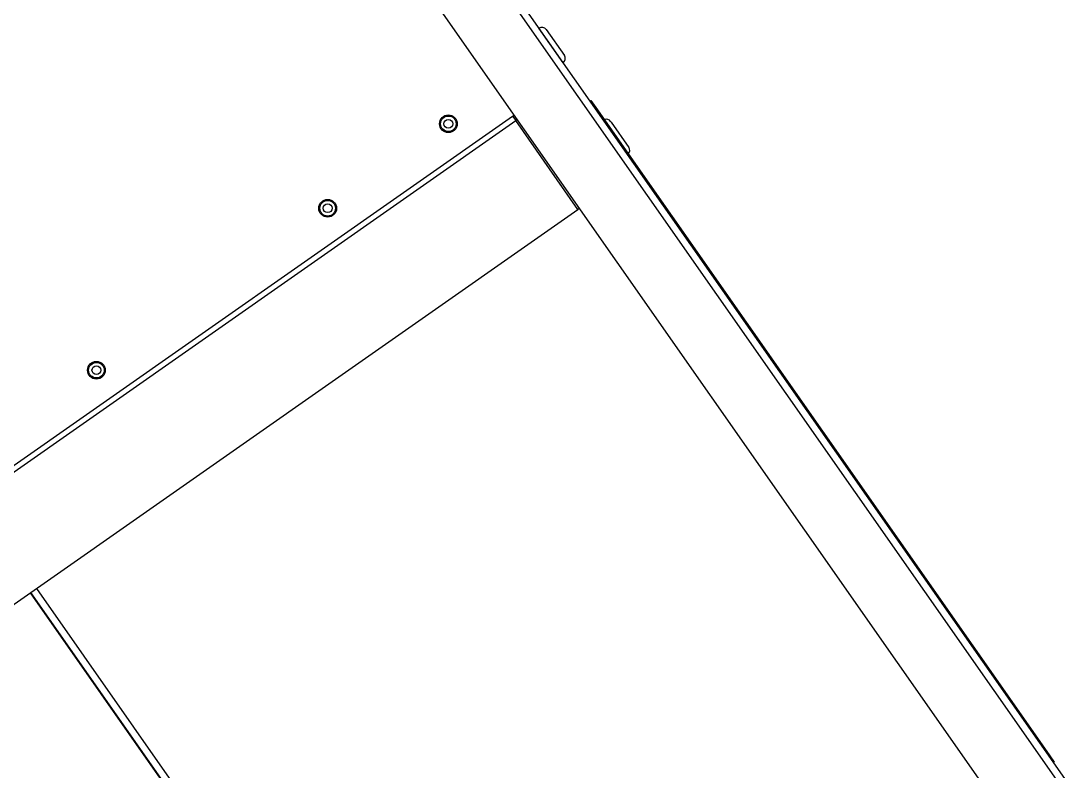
# Model space of a CAD drawing. Header units: millimetres. Extents: x 152904052 to 153933663, y 538271515 to 539240469.
# Drawn here: x 153347989 to 153348587, y 538942961 to 538943388 of the extents above; entities that cross this region are included whole.
import ezdxf

# ---------------------------------------------------------------- set-up
doc = ezdxf.new("R2010")
doc.units = ezdxf.units.MM
doc.layers.add('POWR', color=5, linetype='Continuous')

msp = doc.modelspace()

# ---------------------------------------------------------------- linework, layer by layer
at = {"layer": 'POWR', "color": 7}
for p, q in [((153348116.39, 538943624.2), (153348586.72, 538942952.5)), ((153348113.03, 538943621.85), (153348583.36, 538942950.14)), ((153348083.62, 538943601.26), (153348553.96, 538942929.55)), ((153348284.48, 538943384.21), (153348284.45, 538943384.19)), ((153348284.48, 538943384.21), (153348284.48, 538943384.21)), ((153348298.25, 538943364.55), (153348284.48, 538943384.21)), ((153348288.66, 538943383.47), (153348298.98, 538943368.73)), ((153348298.21, 538943364.53), (153348298.25, 538943364.55)), ((153348313.53, 538943342.66), (153348314.1, 538943343.06)), ((153348314.1, 538943343.06), (153348316.97, 538943338.96)), ((153348316.97, 538943338.96), (153348316.4, 538943338.56)), ((153348316.97, 538943338.96), (153348575.42, 538942969.85)), ((153347424.9, 538942742.77), (153348269.45, 538943334.13)), ((153347426.68, 538942740.23), (153348271.22, 538943331.59)), ((153348269.45, 538943334.13), (153348270.27, 538943334.7)), ((153348269.45, 538943334.13), (153348271.22, 538943331.59)), ((153348271.17, 538943331.67), (153348271.99, 538943332.25)), ((153348271.22, 538943331.59), (153348272.04, 538943332.17)), ((153348306.73, 538943280.89), (153348271.22, 538943331.59)), ((153348325.37, 538943331.05), (153348325.59, 538943330.73)), ((153348325.59, 538943330.73), (153348335.69, 538943316.3)), ((153347462.18, 538942689.53), (153348306.73, 538943280.89)), ((153348307.55, 538943281.46), (153348306.73, 538943280.89)), ((153347994.43, 538943062.21), (153348240.84, 538942710.3)), ((153348241.24, 538942710.59), (153347994.84, 538943062.5)), ((153348244.52, 538942712.88), (153347998.11, 538943064.79)), ((153348574.85, 538942969.45), (153348575.42, 538942969.85)), ((153348575.42, 538942969.85), (153348578.29, 538942965.76)), ((153348578.29, 538942965.76), (153348577.72, 538942965.36))]:
    msp.add_line(p, q, dxfattribs=at)
for centre, radius in [((153348232.84, 538943329.74), 5.06), ((153348232.84, 538943329.74), 4.44), ((153348232.84, 538943329.74), 2.5), ((153348164.03, 538943281.56), 5.06), ((153348164.03, 538943281.56), 4.44), ((153348164.03, 538943281.56), 2.5), ((153348032.15, 538943189.22), 5.06), ((153348032.15, 538943189.22), 4.44), ((153348032.15, 538943189.22), 2.5)]:
    msp.add_circle(centre, radius, dxfattribs=at)
for centre, start, end in [((153348286.2, 538943381.75), 34.99999, 124.99999), ((153348296.53, 538943367.01), 304.99999, 34.99999), ((153348322.91, 538943329.33), 34.99999, 112.29097), ((153348333.23, 538943314.58), 317.70903, 34.99999)]:
    msp.add_arc(centre, 3, start, end, dxfattribs=at)

doc.saveas('drawing.dxf')
